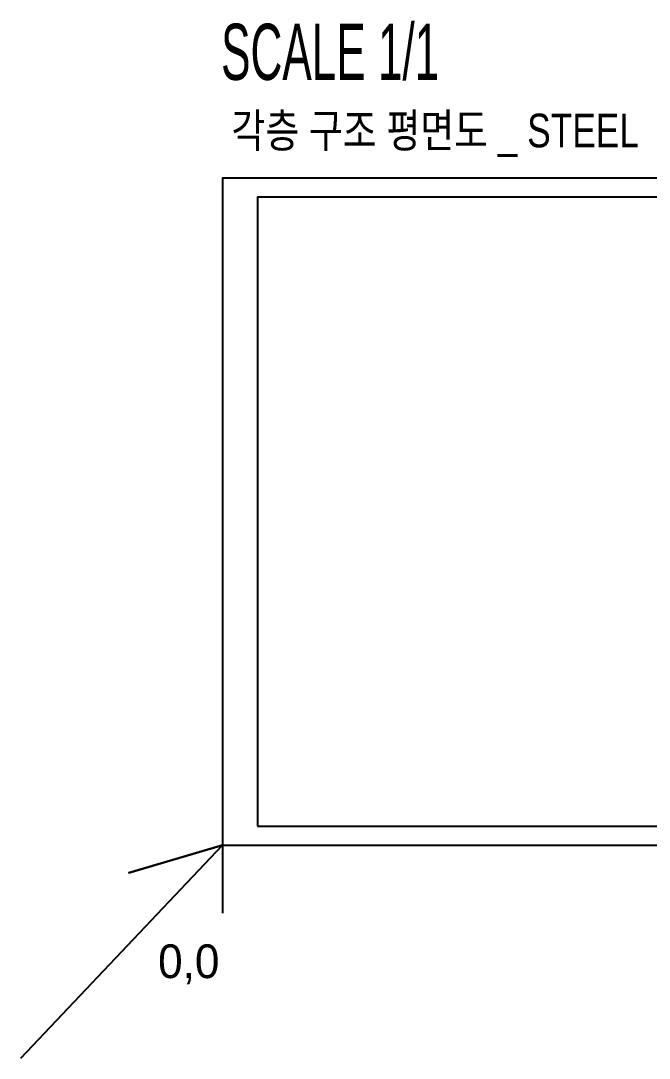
# Model space of a CAD drawing. Header units: millimetres. Extents: x -180 to 841, y -190 to 734.
# Drawn here: x -180 to 380, y -190 to 734 of the extents above; entities that cross this region are included whole.
import ezdxf
from ezdxf.enums import TextEntityAlignment as Align

# ---------------------------------------------------------------- set-up
doc = ezdxf.new("R2010")
doc.units = ezdxf.units.MM
doc.layers.add('A-SYM', color=7, linetype='CONTINUOUS')
doc.layers.add('A-TEXT-NOTE', color=7, linetype='CONTINUOUS')
doc.layers.add('NOPLOT', color=193, linetype='CONTINUOUS', plot=False)
doc.styles.add('Gtx', font='')
doc.styles.get('Gtx').set_extended_font_data('Dotum')

msp = doc.modelspace()

# ---------------------------------------------------------------- linework, layer by layer
at = {"layer": 'NOPLOT'}
for points in [[(0, 0), (841, 0), (841, 594), (0, 594)], [(31, 17), (824, 17), (824, 577), (31, 577)], [(31, 17), (731, 17), (731, 577), (31, 577)]]:
    msp.add_lwpolyline(points, close=True, dxfattribs=at)
msp.add_lwpolyline([(-179.57, -189.59), (0, 0), (-83.34, -24.49), (0, 0), (0, -60.38)], dxfattribs=at)

# ---------------------------------------------------------------- texts
at = {"layer": 'A-SYM', "color": 2, "style": 'Gtx', "width": 0.8}
msp.add_text('각층 구조 평면도 _ STEEL', height=30, dxfattribs=at).set_placement((8, 621.29))
at = {"layer": 'A-TEXT-NOTE', "color": 3, "style": 'Gtx', "width": 0.6}
msp.add_text('SCALE 1/1', height=50, dxfattribs=at).set_placement((-1.27, 706.34), align=Align.MIDDLE_LEFT)
at = {"layer": 'NOPLOT', "style": 'Gtx'}
msp.add_text('0,0', height=30, dxfattribs=at).set_placement((-57.31, -118.25))

doc.saveas('drawing.dxf')
